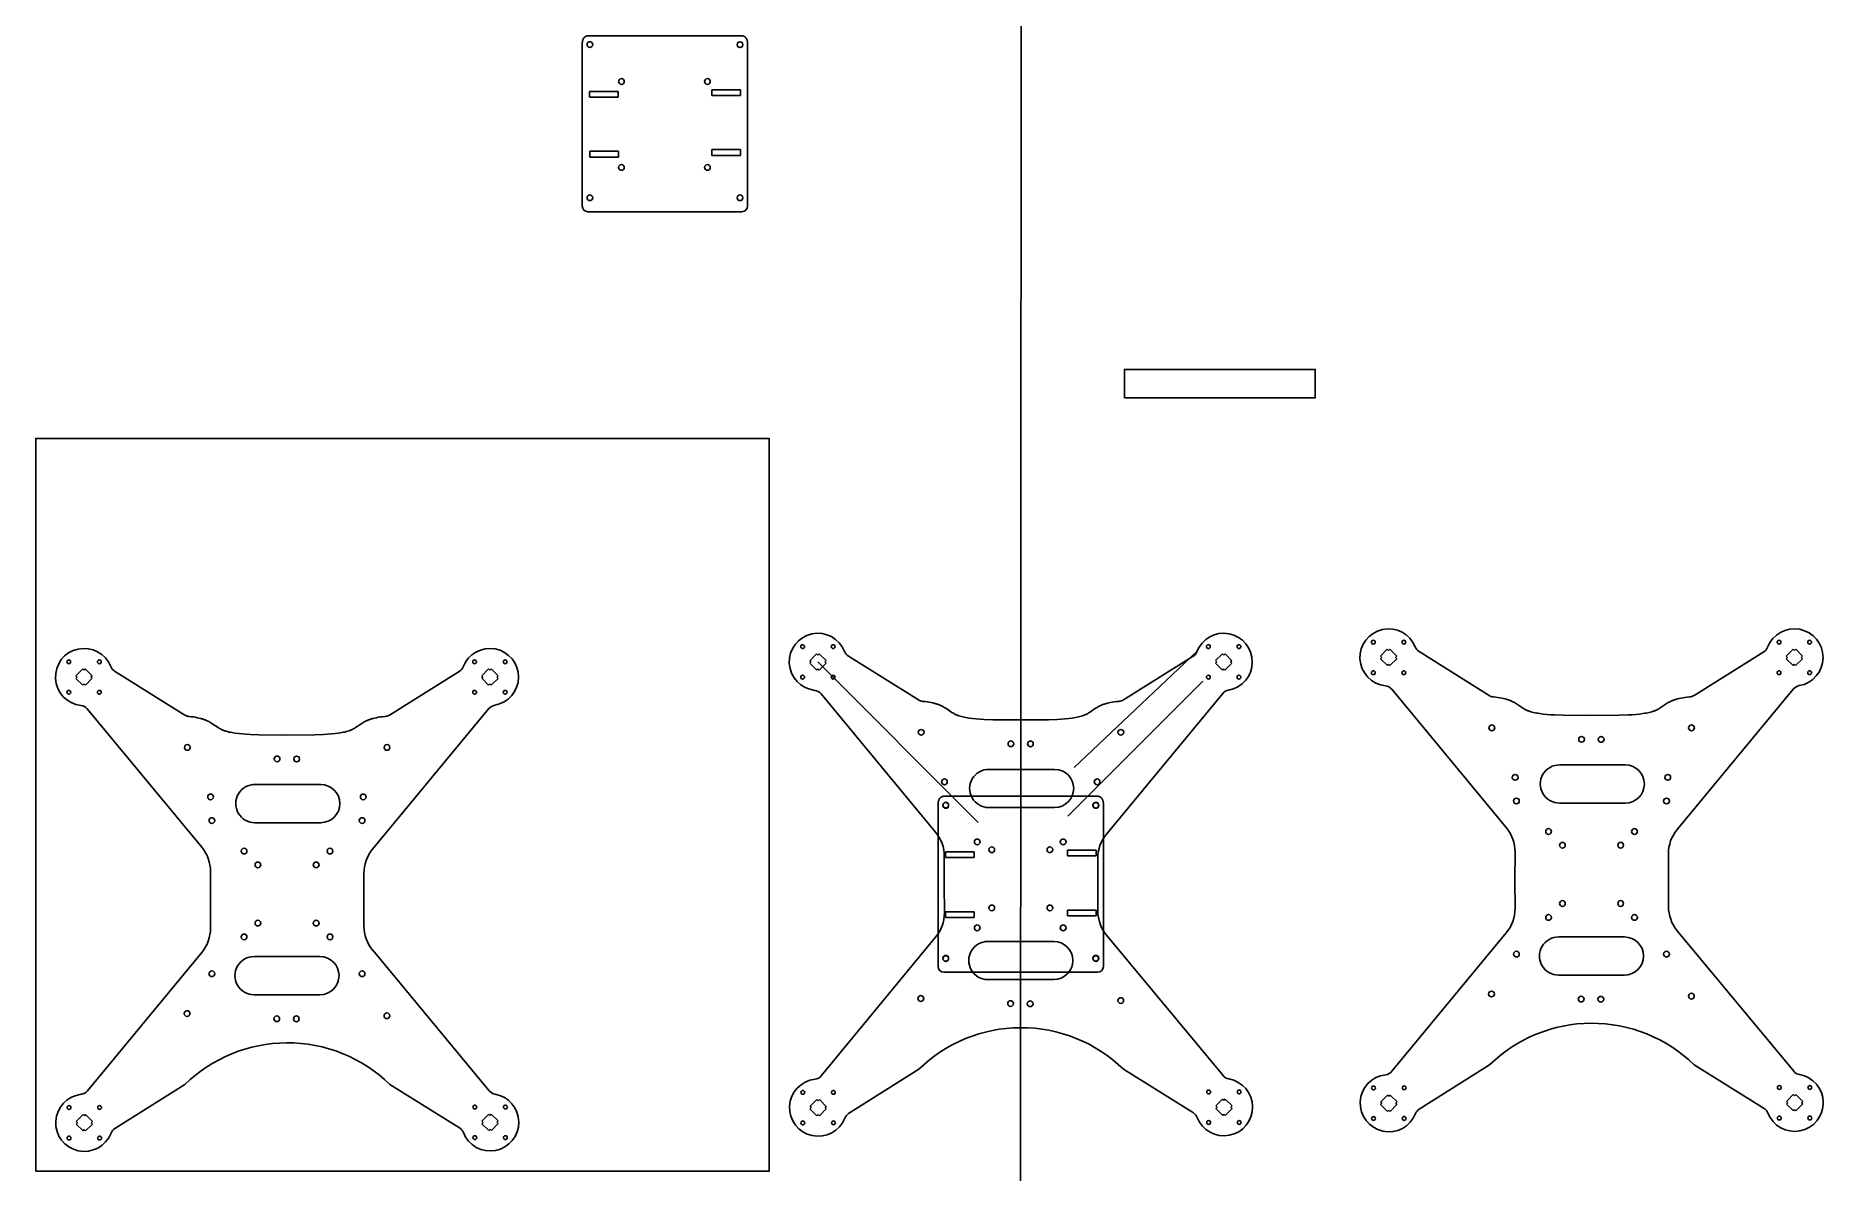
# Model space of a CAD drawing. Header units: millimetres. Extents: x 129 to 1065, y -6 to 589.
import ezdxf

# ---------------------------------------------------------------- set-up
doc = ezdxf.new("R2010")
doc.units = ezdxf.units.MM
doc.layers.add('CORTES_INTERIORES', color=1, linetype='Continuous')
doc.layers.add('FRAME', color=7, linetype='Continuous')

msp = doc.modelspace()

# ---------------------------------------------------------------- linework, layer by layer
at = {"linetype": 'Continuous'}
for p, q in [((442.32, 496.34), (467.13, 496.34)), ((628.65, 97.9), (653.46, 97.9)), ((591.21, 47.05), (554.47, 23.91)), ((890.05, 49.39), (853.31, 26.24)), ((206.92, 39.12), (170.18, 15.97))]:
    msp.add_line(p, q, dxfattribs=at)
msp.add_lwpolyline([(128.78, -6.37), (128.78, 377.63), (512.78, 377.63), (512.78, -6.37)], close=True, dxfattribs=at)
for centre, radius, start, end in [((538.37, 260.51), 15, 21.47245, 263.74107), ((750.86, 260.51), 15, 279.75696, 158.96061), ((837.22, 262.84), 15, 21.47245, 263.74107), ((1049.71, 262.84), 15, 279.75696, 158.96061), ((154.09, 252.58), 15, 21.47245, 263.74107), ((366.58, 252.58), 15, 279.75696, 158.96061), ((556.99, 267.83), 5, 201.47245, 237.95654), ((732.2, 267.69), 5, 302.04346, 338.96061), ((855.83, 270.17), 5, 201.47245, 237.95654), ((1031.04, 270.02), 5, 302.04346, 338.96061), ((172.7, 259.9), 5, 201.47245, 237.95654), ((347.91, 259.76), 5, 302.04346, 338.96061), ((536.19, 240.63), 5, 39.58841, 83.74107), ((754.25, 240.8), 5, 99.75696, 140.41159), ((835.04, 242.96), 5, 39.58841, 83.74107), ((1053.1, 243.13), 5, 99.75696, 140.41159), ((151.91, 232.7), 5, 39.58841, 83.74107), ((369.97, 232.87), 5, 99.75696, 140.41159), ((644.83, -7.98), 76.84, 90.29161, 134.25862), ((644.83, -7.98), 76.84, 45.74138, 90.29161), ((943.67, -5.64), 76.84, 90.29161, 134.25862), ((943.67, -5.64), 76.84, 45.74138, 90.29161), ((260.55, -15.91), 76.84, 90.29161, 134.25862), ((260.55, -15.91), 76.84, 45.74138, 90.29161), ((538.5, 26.97), 15, 96.32228, 338.5909), ((536.3, 46.85), 5, 276.32228, 320.47494), ((750.99, 27.21), 15, 201.10274, 80.30639), ((754.36, 46.92), 5, 219.65176, 260.30639), ((837.34, 29.31), 15, 96.32228, 338.5909), ((835.14, 49.18), 5, 276.32228, 320.47494), ((1049.84, 29.54), 15, 201.10274, 80.30639), ((1053.2, 49.26), 5, 219.65176, 260.30639), ((154.22, 19.04), 15, 96.32228, 338.5909), ((152.02, 38.92), 5, 276.32228, 320.47494), ((366.71, 19.27), 15, 201.10274, 80.30639), ((370.08, 38.99), 5, 219.65176, 260.30639), ((557.12, 19.67), 5, 122.1068, 158.5909), ((732.33, 20), 5, 21.10274, 58.01989), ((855.96, 22.01), 5, 122.1068, 158.5909), ((1031.18, 22.34), 5, 21.10274, 58.01989), ((172.84, 11.74), 5, 122.1068, 158.5909), ((348.05, 12.07), 5, 21.10274, 58.01989)]:
    msp.add_arc(centre, radius, start, end, dxfattribs=at)
at = {"layer": 'CORTES_INTERIORES', "color": 1, "linetype": 'Continuous'}
for p, q in [((418.1, 588.57), (418.6, 588.57)), ((736.86, 265.89), (672.51, 205.21)), ((538.37, 260.51), (622.31, 176.43)), ((669.29, 179.72), (740, 250.44)), ((604.43, 190.14), (604.93, 190.14))]:
    msp.add_line(p, q, dxfattribs=at)
at = {"layer": 'CORTES_INTERIORES'}
for p, q in [((418.84, 559.42), (433.84, 559.42)), ((418.84, 556.42), (418.84, 559.42)), ((418.84, 556.4), (418.84, 559.4)), ((418.85, 556.4), (433.85, 556.4)), ((433.85, 556.4), (433.85, 559.4)), ((482.8, 560.3), (497.8, 560.3)), ((482.8, 557.3), (482.8, 560.3)), ((482.8, 557.28), (482.8, 560.28)), ((482.81, 557.28), (497.81, 557.28)), ((497.81, 557.28), (497.81, 560.28)), ((418.87, 528.02), (433.87, 528.02)), ((418.87, 525.02), (418.87, 528.02)), ((418.87, 525), (418.87, 528)), ((418.88, 525), (433.88, 525)), ((433.88, 525), (433.88, 528)), ((482.83, 528.9), (497.83, 528.9)), ((482.83, 525.9), (482.83, 528.9)), ((482.83, 525.89), (482.83, 528.89)), ((482.84, 525.89), (497.84, 525.89)), ((497.84, 525.89), (497.84, 528.89)), ((537.68, 264.78), (534.09, 261.15)), ((538.35, 264.11), (537.68, 264.78)), ((539.02, 264.79), (538.35, 264.11)), ((542.65, 261.21), (539.02, 264.79)), ((746.59, 261.21), (750.22, 264.79)), ((750.22, 264.79), (750.89, 264.11)), ((750.89, 264.11), (751.56, 264.78)), ((751.56, 264.78), (755.15, 261.15)), ((836.52, 267.12), (832.93, 263.49)), ((832.93, 263.49), (833.61, 262.82)), ((833.61, 262.82), (832.94, 262.15)), ((832.94, 262.15), (836.57, 258.56)), ((837.19, 266.45), (836.52, 267.12)), ((837.86, 267.13), (837.19, 266.45)), ((841.49, 263.54), (837.86, 267.13)), ((837.91, 258.57), (841.5, 262.2)), ((840.82, 262.87), (841.49, 263.54)), ((841.5, 262.2), (840.82, 262.87)), ((1045.42, 262.2), (1046.1, 262.87)), ((1049.01, 258.57), (1045.42, 262.2)), ((1045.43, 263.54), (1049.06, 267.13)), ((1046.1, 262.87), (1045.43, 263.54)), ((1049.06, 267.13), (1049.73, 266.45)), ((1049.73, 266.45), (1050.4, 267.12)), ((1053.98, 262.15), (1050.35, 258.56)), ((1050.4, 267.12), (1053.99, 263.49)), ((1053.99, 263.49), (1053.31, 262.82)), ((1053.31, 262.82), (1053.98, 262.15)), ((153.39, 256.85), (149.81, 253.22)), ((149.81, 253.22), (150.48, 252.55)), ((154.07, 256.18), (153.39, 256.85)), ((154.74, 256.86), (154.07, 256.18)), ((158.36, 253.27), (154.74, 256.86)), ((157.7, 252.6), (158.36, 253.27)), ((362.31, 253.27), (365.94, 256.86)), ((362.97, 252.6), (362.31, 253.27)), ((365.94, 256.86), (366.6, 256.18)), ((366.6, 256.18), (367.28, 256.85)), ((367.28, 256.85), (370.86, 253.22)), ((370.86, 253.22), (370.19, 252.55)), ((534.09, 261.15), (534.77, 260.49)), ((534.77, 260.49), (534.1, 259.81)), ((534.1, 259.81), (537.73, 256.23)), ((537.73, 256.23), (538.4, 256.9)), ((538.4, 256.9), (539.07, 256.23)), ((539.07, 256.23), (542.66, 259.86)), ((541.98, 260.53), (542.65, 261.21)), ((542.66, 259.86), (541.98, 260.53)), ((746.58, 259.86), (747.26, 260.53)), ((750.17, 256.23), (746.58, 259.86)), ((747.26, 260.53), (746.59, 261.21)), ((750.84, 256.9), (750.17, 256.23)), ((751.51, 256.23), (750.84, 256.9)), ((755.14, 259.81), (751.51, 256.23)), ((755.15, 261.15), (754.47, 260.49)), ((754.47, 260.49), (755.14, 259.81)), ((836.57, 258.56), (837.24, 259.24)), ((837.24, 259.24), (837.91, 258.57)), ((1049.68, 259.24), (1049.01, 258.57)), ((1050.35, 258.56), (1049.68, 259.24)), ((150.48, 252.55), (149.82, 251.88)), ((149.82, 251.88), (153.44, 248.29)), ((153.44, 248.29), (154.11, 248.97)), ((154.11, 248.97), (154.79, 248.3)), ((154.79, 248.3), (158.37, 251.93)), ((158.37, 251.93), (157.7, 252.6)), ((362.3, 251.93), (362.97, 252.6)), ((365.88, 248.3), (362.3, 251.93)), ((366.56, 248.97), (365.88, 248.3)), ((367.23, 248.29), (366.56, 248.97)), ((370.85, 251.88), (367.23, 248.29)), ((370.19, 252.55), (370.85, 251.88)), ((943.44, 206.52), (926.84, 206.52)), ((944, 206.52), (943.44, 206.52)), ((961.17, 206.52), (944, 206.52)), ((961.17, 206.52), (961.17, 206.52)), ((644.6, 204.19), (627.99, 204.19)), ((645.16, 204.19), (644.6, 204.19)), ((662.33, 204.19), (645.16, 204.19)), ((662.33, 204.19), (662.33, 204.19)), ((260.31, 196.25), (243.71, 196.25)), ((260.88, 196.25), (260.31, 196.25)), ((278.04, 196.25), (260.88, 196.25)), ((278.04, 196.26), (278.04, 196.25)), ((627.82, 184.19), (644.57, 184.19)), ((644.57, 184.19), (662.33, 184.19)), ((926.66, 186.52), (943.41, 186.52)), ((943.41, 186.52), (961.17, 186.52)), ((243.54, 176.26), (260.29, 176.26)), ((260.29, 176.26), (278.04, 176.26)), ((605.17, 160.98), (620.17, 160.98)), ((605.17, 157.98), (605.17, 160.98)), ((605.17, 157.97), (605.17, 160.97)), ((620.18, 157.97), (620.18, 160.97)), ((669.13, 161.87), (684.13, 161.87)), ((669.13, 158.87), (669.13, 161.87)), ((669.13, 158.85), (669.13, 161.85)), ((684.14, 158.85), (684.14, 161.85)), ((277.71, 157.23), (277.71, 157.23)), ((605.18, 157.96), (620.18, 157.96)), ((669.14, 158.85), (684.14, 158.85)), ((605.2, 129.59), (620.2, 129.59)), ((605.2, 126.59), (605.2, 129.59)), ((605.2, 126.57), (605.2, 129.57)), ((605.21, 126.57), (620.21, 126.57)), ((620.21, 126.57), (620.21, 129.57)), ((669.16, 130.47), (684.16, 130.47)), ((669.16, 127.47), (669.16, 130.47)), ((669.16, 127.45), (669.16, 130.45)), ((669.17, 127.45), (684.17, 127.45)), ((684.17, 127.45), (684.17, 130.45)), ((644.49, 114.06), (627.54, 114.06)), ((661.87, 114.06), (644.49, 114.06)), ((661.87, 114.06), (661.87, 114.06)), ((943.34, 116.39), (926.38, 116.39)), ((960.71, 116.39), (943.34, 116.39)), ((960.71, 116.39), (960.71, 116.39)), ((260.21, 106.12), (243.25, 106.12)), ((277.59, 106.12), (260.21, 106.12)), ((277.59, 106.12), (277.59, 106.12)), ((627.37, 94.06), (644.47, 94.06)), ((644.47, 94.06), (661.87, 94.06)), ((926.21, 96.39), (943.31, 96.39)), ((943.31, 96.39), (960.71, 96.39)), ((243.08, 86.12), (260.19, 86.12)), ((260.19, 86.12), (277.59, 86.12)), ((534.23, 27.66), (537.85, 31.25)), ((537.85, 31.25), (538.52, 30.58)), ((538.52, 30.58), (539.2, 31.25)), ((539.2, 31.25), (542.78, 27.62)), ((750.29, 31.48), (746.71, 27.85)), ((750.97, 30.81), (750.29, 31.48)), ((751.63, 31.49), (750.97, 30.81)), ((755.27, 27.91), (751.63, 31.49)), ((833.06, 28.66), (833.74, 29.32)), ((836.65, 25.03), (833.06, 28.66)), ((833.07, 30), (836.69, 33.59)), ((833.74, 29.32), (833.07, 30)), ((836.69, 33.59), (837.36, 32.91)), ((837.36, 32.91), (838.04, 33.58)), ((841.62, 28.61), (838, 25.03)), ((838.04, 33.58), (841.63, 29.96)), ((841.63, 29.96), (840.95, 29.29)), ((840.95, 29.29), (841.62, 28.61)), ((1049.13, 33.81), (1045.55, 30.18)), ((1045.55, 30.18), (1046.23, 29.52)), ((1046.23, 29.52), (1045.56, 28.84)), ((1045.56, 28.84), (1049.19, 25.26)), ((1049.81, 33.15), (1049.13, 33.81)), ((1050.48, 33.82), (1049.81, 33.15)), ((1054.11, 30.24), (1050.48, 33.82)), ((1050.54, 25.27), (1054.12, 28.9)), ((1053.44, 29.57), (1054.11, 30.24)), ((1054.12, 28.9), (1053.44, 29.57)), ((149.94, 19.73), (153.57, 23.32)), ((150.61, 19.06), (149.94, 19.73)), ((149.94, 18.39), (150.61, 19.06)), ((153.57, 23.32), (154.24, 22.64)), ((154.24, 22.64), (154.91, 23.31)), ((154.91, 23.31), (158.5, 19.69)), ((158.5, 19.69), (157.83, 19.02)), ((157.83, 19.02), (158.49, 18.35)), ((366.01, 23.55), (362.43, 19.91)), ((362.43, 19.91), (363.1, 19.25)), ((363.1, 19.25), (362.44, 18.57)), ((366.68, 22.88), (366.01, 23.55)), ((367.35, 23.56), (366.68, 22.88)), ((370.98, 19.98), (367.35, 23.56)), ((370.32, 19.3), (370.98, 19.98)), ((370.99, 18.63), (370.32, 19.3)), ((534.22, 26.32), (534.9, 26.99)), ((537.81, 22.7), (534.22, 26.32)), ((534.9, 26.99), (534.23, 27.66)), ((538.48, 23.36), (537.81, 22.7)), ((539.15, 22.69), (538.48, 23.36)), ((542.78, 26.28), (539.15, 22.69)), ((542.78, 27.62), (542.11, 26.95)), ((542.11, 26.95), (542.78, 26.28)), ((746.71, 27.85), (747.39, 27.18)), ((747.39, 27.18), (746.72, 26.5)), ((746.72, 26.5), (750.35, 22.92)), ((750.35, 22.92), (751.02, 23.6)), ((751.02, 23.6), (751.7, 22.93)), ((751.7, 22.93), (755.28, 26.56)), ((754.6, 27.23), (755.27, 27.91)), ((755.28, 26.56), (754.6, 27.23)), ((837.33, 25.7), (836.65, 25.03)), ((838, 25.03), (837.33, 25.7)), ((1049.19, 25.26), (1049.86, 25.94)), ((1049.86, 25.94), (1050.54, 25.27)), ((153.53, 14.76), (149.94, 18.39)), ((154.2, 15.43), (153.53, 14.76)), ((154.87, 14.76), (154.2, 15.43)), ((158.49, 18.35), (154.87, 14.76)), ((362.44, 18.57), (366.07, 14.99)), ((366.07, 14.99), (366.74, 15.67)), ((366.74, 15.67), (367.41, 15)), ((367.41, 15), (370.99, 18.63))]:
    msp.add_line(p, q, dxfattribs=at)
at = {"layer": 'CORTES_INTERIORES', "color": 1, "linetype": 'Continuous'}
msp.add_xline((644.56, 230.07), (-0.000631, -1), dxfattribs=at)
msp.add_lwpolyline([(698.84, 398.78), (698.84, 413.78), (798.84, 413.78), (798.84, 398.78)], close=True, dxfattribs=at)
at = {"layer": 'CORTES_INTERIORES'}
for centre, radius in [((418.96, 583.92), 1.5), ((497.56, 583.89), 1.5), ((418.96, 503.68), 1.5), ((497.56, 503.68), 1.5), ((829.22, 270.84), 1), ((845.22, 270.84), 1), ((1041.71, 270.84), 1), ((1057.71, 270.84), 1), ((530.37, 268.51), 1), ((546.37, 268.51), 1), ((742.86, 268.51), 1), ((758.86, 268.51), 1), ((146.09, 260.58), 1), ((162.09, 260.58), 1), ((358.58, 260.58), 1), ((374.58, 260.58), 1), ((530.37, 252.51), 1), ((546.37, 252.51), 1), ((742.86, 252.51), 1), ((758.86, 252.51), 1), ((829.22, 254.84), 1), ((845.22, 254.84), 1), ((1041.71, 254.84), 1), ((1057.71, 254.84), 1), ((146.09, 244.58), 1), ((162.09, 244.58), 1), ((358.58, 244.58), 1), ((374.58, 244.58), 1), ((592.45, 223.62), 1.5), ((697.01, 223.62), 1.5), ((891.29, 225.96), 1.5), ((995.85, 225.96), 1.5), ((208.16, 215.69), 1.5), ((312.72, 215.69), 1.5), ((639.42, 217.62), 1.5), ((649.68, 217.56), 1.5), ((938.26, 219.95), 1.5), ((948.53, 219.9), 1.5), ((255.14, 209.68), 1.5), ((265.4, 209.63), 1.5), ((604.64, 197.68), 1.5), ((684.59, 197.68), 1.5), ((903.49, 200.02), 1.5), ((983.43, 200.02), 1.5), ((220.36, 189.75), 1.5), ((300.3, 189.75), 1.5), ((904.16, 187.64), 1.5), ((982.76, 187.64), 1.5), ((221.04, 177.37), 1.5), ((299.64, 177.37), 1.5), ((605.29, 185.48), 1.5), ((605.32, 185.31), 1.5), ((683.89, 185.45), 1.5), ((683.92, 185.31), 1.5), ((605.29, 105.24), 1.5), ((605.32, 105.07), 1.5), ((683.89, 105.24), 1.5), ((683.92, 105.07), 1.5), ((904.16, 107.41), 1.5), ((982.76, 107.41), 1.5), ((221.04, 97.14), 1.5), ((299.64, 97.14), 1.5), ((592.28, 84.16), 1.5), ((696.95, 83.04), 1.5), ((891.12, 86.5), 1.5), ((938.11, 83.82), 1.5), ((948.37, 83.77), 1.5), ((995.79, 85.38), 1.5), ((208, 76.23), 1.5), ((254.98, 73.56), 1.5), ((265.25, 73.5), 1.5), ((312.67, 75.11), 1.5), ((639.27, 81.49), 1.5), ((649.53, 81.43), 1.5), ((829.34, 37.3), 1), ((845.34, 37.32), 1), ((1041.83, 37.53), 1), ((1057.83, 37.55), 1), ((358.7, 27.26), 1), ((374.7, 27.28), 1), ((530.49, 34.96), 1), ((546.49, 34.98), 1), ((742.98, 35.2), 1), ((758.98, 35.21), 1), ((146.21, 27.03), 1), ((162.21, 27.05), 1), ((530.51, 18.96), 1), ((546.51, 18.98), 1), ((743, 19.2), 1), ((759, 19.21), 1), ((829.35, 21.3), 1), ((845.35, 21.32), 1), ((1041.84, 21.53), 1), ((1057.84, 21.55), 1), ((146.23, 11.03), 1), ((162.23, 11.05), 1), ((358.72, 11.26), 1), ((374.72, 11.28), 1)]:
    msp.add_circle(centre, radius, dxfattribs=at)
at = {"layer": 'CORTES_INTERIORES', "linetype": 'Continuous'}
for centre in [(435.48, 564.61), (480.48, 564.61), (435.48, 519.61), (480.48, 519.61), (921, 171.66), (966, 171.66), (237.88, 161.39), (282.88, 161.39), (621.81, 166.18), (666.81, 166.18), (621.81, 121.18), (666.81, 121.18), (921, 126.66), (966, 126.66), (237.88, 116.39), (282.88, 116.39)]:
    msp.add_circle(centre, 1.5, dxfattribs=at)
at = {"layer": 'CORTES_INTERIORES', "color": 1, "linetype": 'Continuous'}
for centre in [(629.39, 162.09), (659.89, 162.09), (928.24, 164.43), (958.74, 164.43), (245.11, 154.16), (275.61, 154.16), (629.39, 131.59), (659.89, 131.59), (928.24, 133.93), (958.74, 133.93), (245.11, 123.66), (275.61, 123.66)]:
    msp.add_circle(centre, 1.5, dxfattribs=at)
at = {"layer": 'CORTES_INTERIORES'}
for centre, start, end in [((926.66, 196.52), 89.01347, 270), ((961.17, 196.52), 270, 90), ((627.82, 194.19), 89.01347, 270), ((662.33, 194.19), 270, 90), ((243.54, 186.26), 89.01347, 270), ((278.04, 186.26), 270, 90), ((627.37, 104.06), 89.01347, 270), ((661.87, 104.06), 270, 90), ((926.21, 106.39), 89.01347, 270), ((960.71, 106.39), 270, 90), ((243.08, 96.12), 89.01347, 270), ((277.59, 96.12), 270, 90)]:
    msp.add_arc(centre, 10, start, end, dxfattribs=at)
at = {"layer": 'FRAME'}
for p, q in [((414.96, 584.25), (414.96, 499.34)), ((501.56, 499.34), (501.56, 584.13)), ((417.96, 496.34), (442.32, 496.34)), ((498.56, 496.34), (467.13, 496.34)), ((591.1, 240.58), (554.33, 263.59)), ((734.85, 263.45), (698.35, 240.6)), ((889.94, 242.91), (853.17, 265.93)), ((1033.69, 265.79), (997.19, 242.94)), ((206.82, 232.65), (170.05, 255.66)), ((350.57, 255.52), (314.07, 232.67)), ((540.05, 243.81), (599.99, 171.33)), ((689.49, 170.33), (750.4, 243.98)), ((838.89, 246.15), (898.83, 173.66)), ((988.33, 172.66), (1049.24, 246.32)), ((155.76, 235.88), (215.7, 163.4)), ((305.21, 162.4), (366.12, 236.05)), ((594.46, 239.72), (593.26, 239.84)), ((595.61, 239.58), (594.46, 239.72)), ((596.67, 239.41), (595.61, 239.58)), ((597.68, 239.22), (596.67, 239.41)), ((598.61, 239.02), (597.68, 239.22)), ((599.49, 238.79), (598.61, 239.02)), ((599.91, 238.67), (599.49, 238.79)), ((600.31, 238.55), (599.91, 238.67)), ((600.71, 238.42), (600.31, 238.55)), ((601.08, 238.29), (600.71, 238.42)), ((601.45, 238.16), (601.08, 238.29)), ((601.81, 238.02), (601.45, 238.16)), ((602.15, 237.88), (601.81, 238.02)), ((602.49, 237.74), (602.15, 237.88)), ((602.81, 237.59), (602.49, 237.74)), ((603.13, 237.44), (602.81, 237.59)), ((603.73, 237.14), (603.13, 237.44)), ((604.3, 236.83), (603.73, 237.14)), ((604.83, 236.51), (604.3, 236.83)), ((605.35, 236.19), (604.83, 236.51)), ((608.56, 234.03), (605.35, 236.19)), ((609.01, 233.75), (608.56, 234.03)), ((680.55, 234.03), (680.1, 233.75)), ((683.76, 236.19), (680.55, 234.03)), ((684.28, 236.51), (683.76, 236.19)), ((684.82, 236.83), (684.28, 236.51)), ((685.39, 237.14), (684.82, 236.83)), ((685.98, 237.44), (685.39, 237.14)), ((686.3, 237.59), (685.98, 237.44)), ((686.63, 237.74), (686.3, 237.59)), ((686.96, 237.88), (686.63, 237.74)), ((687.3, 238.02), (686.96, 237.88)), ((687.66, 238.16), (687.3, 238.02)), ((688.03, 238.29), (687.66, 238.16)), ((688.41, 238.42), (688.03, 238.29)), ((688.8, 238.55), (688.41, 238.42)), ((689.2, 238.67), (688.8, 238.55)), ((689.63, 238.79), (689.2, 238.67)), ((690.5, 239.02), (689.63, 238.79)), ((691.44, 239.22), (690.5, 239.02)), ((692.44, 239.41), (691.44, 239.22)), ((693.51, 239.58), (692.44, 239.41)), ((694.65, 239.72), (693.51, 239.58)), ((695.87, 239.84), (694.65, 239.72)), ((696.07, 239.86), (695.87, 239.84)), ((893.31, 242.06), (892.1, 242.18)), ((894.45, 241.91), (893.31, 242.06)), ((895.52, 241.75), (894.45, 241.91)), ((896.52, 241.56), (895.52, 241.75)), ((897.46, 241.35), (896.52, 241.56)), ((898.33, 241.13), (897.46, 241.35)), ((898.75, 241.01), (898.33, 241.13)), ((899.16, 240.89), (898.75, 241.01)), ((899.55, 240.76), (899.16, 240.89)), ((899.93, 240.63), (899.55, 240.76)), ((900.29, 240.5), (899.93, 240.63)), ((900.65, 240.36), (900.29, 240.5)), ((901, 240.22), (900.65, 240.36)), ((901.33, 240.07), (901, 240.22)), ((901.65, 239.93), (901.33, 240.07)), ((901.97, 239.78), (901.65, 239.93)), ((902.57, 239.47), (901.97, 239.78)), ((903.14, 239.16), (902.57, 239.47)), ((903.68, 238.85), (903.14, 239.16)), ((904.2, 238.52), (903.68, 238.85)), ((907.4, 236.36), (904.2, 238.52)), ((907.85, 236.09), (907.4, 236.36)), ((908.32, 235.81), (907.85, 236.09)), ((908.81, 235.55), (908.32, 235.81)), ((909.06, 235.43), (908.81, 235.55)), ((909.31, 235.3), (909.06, 235.43)), ((909.58, 235.18), (909.31, 235.3)), ((909.85, 235.06), (909.58, 235.18)), ((910.13, 234.95), (909.85, 235.06)), ((910.42, 234.84), (910.13, 234.95)), ((910.71, 234.73), (910.42, 234.84)), ((911.02, 234.62), (910.71, 234.73)), ((911.67, 234.42), (911.02, 234.62)), ((912.36, 234.23), (911.67, 234.42)), ((913.09, 234.05), (912.36, 234.23)), ((913.86, 233.88), (913.09, 234.05)), ((973.71, 234.05), (972.94, 233.88)), ((974.43, 234.23), (973.71, 234.05)), ((975.12, 234.42), (974.43, 234.23)), ((975.78, 234.62), (975.12, 234.42)), ((976.08, 234.73), (975.78, 234.62)), ((976.38, 234.84), (976.08, 234.73)), ((976.67, 234.95), (976.38, 234.84)), ((976.95, 235.06), (976.67, 234.95)), ((977.22, 235.18), (976.95, 235.06)), ((977.48, 235.3), (977.22, 235.18)), ((977.74, 235.43), (977.48, 235.3)), ((977.99, 235.55), (977.74, 235.43)), ((978.48, 235.81), (977.99, 235.55)), ((978.94, 236.09), (978.48, 235.81)), ((979.39, 236.36), (978.94, 236.09)), ((982.6, 238.52), (979.39, 236.36)), ((983.12, 238.85), (982.6, 238.52)), ((983.66, 239.16), (983.12, 238.85)), ((984.23, 239.47), (983.66, 239.16)), ((984.82, 239.78), (984.23, 239.47)), ((985.14, 239.93), (984.82, 239.78)), ((985.47, 240.07), (985.14, 239.93)), ((985.8, 240.22), (985.47, 240.07)), ((986.15, 240.36), (985.8, 240.22)), ((986.5, 240.5), (986.15, 240.36)), ((986.87, 240.63), (986.5, 240.5)), ((987.25, 240.76), (986.87, 240.63)), ((987.64, 240.89), (987.25, 240.76)), ((988.05, 241.01), (987.64, 240.89)), ((988.47, 241.13), (988.05, 241.01)), ((989.34, 241.35), (988.47, 241.13)), ((990.28, 241.56), (989.34, 241.35)), ((991.28, 241.75), (990.28, 241.56)), ((992.35, 241.91), (991.28, 241.75)), ((993.49, 242.06), (992.35, 241.91)), ((994.71, 242.18), (993.49, 242.06)), ((994.91, 242.19), (994.71, 242.18)), ((210.18, 231.79), (208.98, 231.91)), ((211.32, 231.65), (210.18, 231.79)), ((212.39, 231.48), (211.32, 231.65)), ((213.39, 231.29), (212.39, 231.48)), ((214.33, 231.09), (213.39, 231.29)), ((215.2, 230.86), (214.33, 231.09)), ((215.63, 230.74), (215.2, 230.86)), ((216.03, 230.62), (215.63, 230.74)), ((216.42, 230.49), (216.03, 230.62)), ((216.8, 230.36), (216.42, 230.49)), ((217.17, 230.23), (216.8, 230.36)), ((217.52, 230.09), (217.17, 230.23)), ((217.87, 229.95), (217.52, 230.09)), ((218.2, 229.81), (217.87, 229.95)), ((218.53, 229.66), (218.2, 229.81)), ((218.85, 229.51), (218.53, 229.66)), ((219.44, 229.21), (218.85, 229.51)), ((220.01, 228.89), (219.44, 229.21)), ((220.55, 228.58), (220.01, 228.89)), ((221.07, 228.25), (220.55, 228.58)), ((224.28, 226.09), (221.07, 228.25)), ((224.73, 225.82), (224.28, 226.09)), ((225.19, 225.55), (224.73, 225.82)), ((225.68, 225.28), (225.19, 225.55)), ((225.93, 225.16), (225.68, 225.28)), ((226.19, 225.03), (225.93, 225.16)), ((226.45, 224.91), (226.19, 225.03)), ((226.72, 224.8), (226.45, 224.91)), ((227, 224.68), (226.72, 224.8)), ((227.29, 224.57), (227, 224.68)), ((293.54, 224.68), (293.25, 224.57)), ((293.82, 224.8), (293.54, 224.68)), ((294.09, 224.91), (293.82, 224.8)), ((294.36, 225.03), (294.09, 224.91)), ((294.62, 225.16), (294.36, 225.03)), ((294.86, 225.28), (294.62, 225.16)), ((295.35, 225.55), (294.86, 225.28)), ((295.82, 225.82), (295.35, 225.55)), ((296.27, 226.09), (295.82, 225.82)), ((299.48, 228.25), (296.27, 226.09)), ((299.99, 228.58), (299.48, 228.25)), ((300.53, 228.89), (299.99, 228.58)), ((301.1, 229.21), (300.53, 228.89)), ((301.7, 229.51), (301.1, 229.21)), ((302.02, 229.66), (301.7, 229.51)), ((302.34, 229.81), (302.02, 229.66)), ((302.68, 229.95), (302.34, 229.81)), ((303.02, 230.09), (302.68, 229.95)), ((303.38, 230.23), (303.02, 230.09)), ((303.74, 230.36), (303.38, 230.23)), ((304.12, 230.49), (303.74, 230.36)), ((304.51, 230.62), (304.12, 230.49)), ((304.92, 230.74), (304.51, 230.62)), ((305.34, 230.86), (304.92, 230.74)), ((306.22, 231.09), (305.34, 230.86)), ((307.15, 231.29), (306.22, 231.09)), ((308.15, 231.48), (307.15, 231.29)), ((309.22, 231.65), (308.15, 231.48)), ((310.36, 231.79), (309.22, 231.65)), ((311.58, 231.91), (310.36, 231.79)), ((311.78, 231.92), (311.58, 231.91)), ((609.48, 233.48), (609.01, 233.75)), ((609.97, 233.21), (609.48, 233.48)), ((610.21, 233.09), (609.97, 233.21)), ((610.47, 232.97), (610.21, 233.09)), ((610.73, 232.85), (610.47, 232.97)), ((611.01, 232.73), (610.73, 232.85)), ((611.29, 232.61), (611.01, 232.73)), ((611.57, 232.5), (611.29, 232.61)), ((611.87, 232.39), (611.57, 232.5)), ((612.18, 232.29), (611.87, 232.39)), ((612.83, 232.08), (612.18, 232.29)), ((613.52, 231.89), (612.83, 232.08)), ((614.25, 231.71), (613.52, 231.89)), ((615.01, 231.55), (614.25, 231.71)), ((615.81, 231.39), (615.01, 231.55)), ((616.65, 231.24), (615.81, 231.39)), ((617.51, 231.11), (616.65, 231.24)), ((619.34, 230.87), (617.51, 231.11)), ((621.28, 230.67), (619.34, 230.87)), ((623.31, 230.51), (621.28, 230.67)), ((625.44, 230.38), (623.31, 230.51)), ((629.93, 230.2), (625.44, 230.38)), ((644.56, 230.07), (629.93, 230.2)), ((659.18, 230.2), (644.56, 230.07)), ((663.67, 230.38), (659.18, 230.2)), ((665.8, 230.51), (663.67, 230.38)), ((667.84, 230.67), (665.8, 230.51)), ((669.77, 230.87), (667.84, 230.67)), ((671.6, 231.11), (669.77, 230.87)), ((672.46, 231.24), (671.6, 231.11)), ((673.3, 231.39), (672.46, 231.24)), ((674.1, 231.55), (673.3, 231.39)), ((674.86, 231.71), (674.1, 231.55)), ((675.59, 231.89), (674.86, 231.71)), ((676.28, 232.08), (675.59, 231.89)), ((676.93, 232.29), (676.28, 232.08)), ((677.24, 232.39), (676.93, 232.29)), ((677.54, 232.5), (677.24, 232.39)), ((677.83, 232.61), (677.54, 232.5)), ((678.11, 232.73), (677.83, 232.61)), ((678.38, 232.85), (678.11, 232.73)), ((678.64, 232.97), (678.38, 232.85)), ((678.9, 233.09), (678.64, 232.97)), ((679.15, 233.21), (678.9, 233.09)), ((679.64, 233.48), (679.15, 233.21)), ((680.1, 233.75), (679.64, 233.48)), ((914.66, 233.73), (913.86, 233.88)), ((915.49, 233.58), (914.66, 233.73)), ((916.35, 233.45), (915.49, 233.58)), ((918.18, 233.21), (916.35, 233.45)), ((920.12, 233.01), (918.18, 233.21)), ((922.16, 232.84), (920.12, 233.01)), ((924.28, 232.71), (922.16, 232.84)), ((928.77, 232.53), (924.28, 232.71)), ((943.4, 232.4), (928.77, 232.53)), ((958.02, 232.53), (943.4, 232.4)), ((962.51, 232.71), (958.02, 232.53)), ((964.64, 232.84), (962.51, 232.71)), ((966.68, 233.01), (964.64, 232.84)), ((968.62, 233.21), (966.68, 233.01)), ((970.44, 233.45), (968.62, 233.21)), ((971.31, 233.58), (970.44, 233.45)), ((972.14, 233.73), (971.31, 233.58)), ((972.94, 233.88), (972.14, 233.73)), ((227.59, 224.46), (227.29, 224.57)), ((227.89, 224.36), (227.59, 224.46)), ((228.55, 224.15), (227.89, 224.36)), ((229.24, 223.96), (228.55, 224.15)), ((229.97, 223.78), (229.24, 223.96)), ((230.73, 223.61), (229.97, 223.78)), ((231.53, 223.46), (230.73, 223.61)), ((232.36, 223.31), (231.53, 223.46)), ((233.23, 223.18), (232.36, 223.31)), ((235.05, 222.94), (233.23, 223.18)), ((236.99, 222.74), (235.05, 222.94)), ((239.03, 222.58), (236.99, 222.74)), ((241.16, 222.44), (239.03, 222.58)), ((245.65, 222.26), (241.16, 222.44)), ((260.27, 222.13), (245.65, 222.26)), ((274.9, 222.26), (260.27, 222.13)), ((279.39, 222.44), (274.9, 222.26)), ((281.52, 222.58), (279.39, 222.44)), ((283.55, 222.74), (281.52, 222.58)), ((285.49, 222.94), (283.55, 222.74)), ((287.32, 223.18), (285.49, 222.94)), ((288.18, 223.31), (287.32, 223.18)), ((289.01, 223.46), (288.18, 223.31)), ((289.81, 223.61), (289.01, 223.46)), ((290.58, 223.78), (289.81, 223.61)), ((291.31, 223.96), (290.58, 223.78)), ((292, 224.15), (291.31, 223.96)), ((292.65, 224.36), (292, 224.15)), ((292.96, 224.46), (292.65, 224.36)), ((293.25, 224.57), (292.96, 224.46)), ((601.29, 185.81), (601.29, 100.9)), ((687.89, 100.9), (687.89, 185.7)), ((903.42, 160.91), (903.41, 146.11)), ((983.75, 146.16), (983.75, 159.91)), ((220.29, 150.64), (220.28, 135.84)), ((604.57, 158.57), (604.57, 143.78)), ((684.91, 143.82), (684.91, 157.57)), ((300.63, 135.89), (300.62, 149.64)), ((604.59, 128.98), (604.57, 143.78)), ((684.91, 143.82), (684.92, 130.07)), ((903.43, 131.32), (903.41, 146.11)), ((983.75, 146.16), (983.76, 132.41)), ((220.31, 121.05), (220.28, 135.84)), ((300.63, 135.89), (300.64, 122.14)), ((540.16, 43.67), (600.02, 116.22)), ((689.52, 117.32), (750.51, 43.73)), ((839, 46), (898.86, 118.55)), ((988.36, 119.65), (1049.35, 46.07)), ((155.87, 35.73), (215.73, 108.29)), ((305.24, 109.39), (366.23, 35.8)), ((604.29, 97.9), (628.65, 97.9)), ((684.89, 97.9), (653.46, 97.9)), ((734.98, 24.25), (698.46, 47.05)), ((1033.83, 26.58), (997.3, 49.39)), ((350.7, 16.31), (314.18, 39.12))]:
    msp.add_line(p, q, dxfattribs=at)
at = {"layer": 'FRAME', "color": 0, "linetype": 'Continuous'}
for p, q in [((418.67, 588.57), (498.43, 588.57)), ((605, 190.14), (684.76, 190.14))]:
    msp.add_line(p, q, dxfattribs=at)
at = {"layer": 'FRAME'}
for points in [[(414.96, 584.13), (414.97, 584.36), (414.97, 584.59), (414.99, 584.8), (415, 585.01), (415.03, 585.22), (415.05, 585.41), (415.08, 585.6), (415.12, 585.78), (415.16, 585.96), (415.2, 586.13), (415.25, 586.29), (415.28, 586.37), (415.3, 586.44), (415.33, 586.52), (415.36, 586.59), (415.39, 586.67), (415.42, 586.74), (415.45, 586.81), (415.48, 586.87), (415.52, 586.94), (415.55, 587), (415.58, 587.07), (415.62, 587.13), (415.66, 587.19), (415.69, 587.25), (415.73, 587.31), (415.77, 587.36), (415.81, 587.42), (415.85, 587.47), (415.89, 587.52), (415.94, 587.57), (415.98, 587.62), (416.02, 587.67), (416.07, 587.72), (416.11, 587.76), (416.16, 587.8), (416.2, 587.85), (416.25, 587.89), (416.3, 587.93), (416.35, 587.97), (416.4, 588), (416.45, 588.04), (416.5, 588.07), (416.55, 588.11), (416.6, 588.14), (416.65, 588.17), (416.7, 588.2), (416.76, 588.23), (416.81, 588.26), (416.86, 588.28), (416.92, 588.31), (416.97, 588.33), (417.03, 588.35), (417.09, 588.37), (417.14, 588.39), (417.2, 588.41), (417.26, 588.43), (417.32, 588.45), (417.37, 588.46), (417.43, 588.48), (417.49, 588.49), (417.55, 588.51), (417.61, 588.52), (417.67, 588.53), (417.73, 588.54), (417.85, 588.55), (417.98, 588.56), (418.1, 588.57), (418.22, 588.58), (418.35, 588.58), (418.48, 588.57), (418.6, 588.57), (418.67, 588.56)], [(501.56, 584.13), (501.56, 584.36), (501.55, 584.59), (501.54, 584.8), (501.52, 585.01), (501.5, 585.22), (501.47, 585.41), (501.44, 585.6), (501.41, 585.78), (501.37, 585.96), (501.32, 586.13), (501.28, 586.29), (501.25, 586.37), (501.22, 586.44), (501.2, 586.52), (501.17, 586.59), (501.14, 586.67), (501.11, 586.74), (501.08, 586.81), (501.04, 586.87), (501.01, 586.94), (500.98, 587), (500.94, 587.07), (500.91, 587.13), (500.87, 587.19), (500.83, 587.25), (500.79, 587.31), (500.75, 587.36), (500.71, 587.42), (500.67, 587.47), (500.63, 587.52), (500.59, 587.57), (500.55, 587.62), (500.5, 587.67), (500.46, 587.72), (500.41, 587.76), (500.37, 587.8), (500.32, 587.85), (500.27, 587.89), (500.23, 587.93), (500.18, 587.97), (500.13, 588), (500.08, 588.04), (500.03, 588.07), (499.98, 588.11), (499.93, 588.14), (499.88, 588.17), (499.82, 588.2), (499.77, 588.23), (499.72, 588.25), (499.66, 588.28), (499.61, 588.31), (499.55, 588.33), (499.5, 588.35), (499.44, 588.37), (499.38, 588.39), (499.33, 588.41), (499.27, 588.43), (499.21, 588.45), (499.15, 588.46), (499.09, 588.48), (499.04, 588.49), (498.98, 588.5), (498.92, 588.52), (498.86, 588.53), (498.8, 588.54), (498.67, 588.55), (498.55, 588.56), (498.43, 588.57)], [(601.29, 185.7), (601.3, 185.93), (601.3, 186.15), (601.32, 186.37), (601.33, 186.58), (601.35, 186.78), (601.38, 186.98), (601.41, 187.16), (601.45, 187.35), (601.49, 187.52), (601.53, 187.69), (601.58, 187.85), (601.61, 187.93), (601.63, 188.01), (601.66, 188.08), (601.69, 188.16), (601.72, 188.23), (601.75, 188.3), (601.78, 188.37), (601.81, 188.44), (601.85, 188.5), (601.88, 188.57), (601.91, 188.63), (601.95, 188.7), (601.99, 188.76), (602.02, 188.81), (602.06, 188.87), (602.1, 188.93), (602.14, 188.98), (602.18, 189.04), (602.22, 189.09), (602.27, 189.14), (602.31, 189.19), (602.35, 189.23), (602.4, 189.28), (602.44, 189.33), (602.49, 189.37), (602.53, 189.41), (602.58, 189.45), (602.63, 189.49), (602.68, 189.53), (602.73, 189.57), (602.78, 189.6), (602.83, 189.64), (602.88, 189.67), (602.93, 189.7), (602.98, 189.74), (603.03, 189.76), (603.09, 189.79), (603.14, 189.82), (603.19, 189.85), (603.25, 189.87), (603.3, 189.89), (603.36, 189.92), (603.42, 189.94), (603.47, 189.96), (603.53, 189.98), (603.59, 190), (603.65, 190.01), (603.7, 190.03), (603.76, 190.04), (603.82, 190.06), (603.88, 190.07), (603.94, 190.08), (604, 190.09), (604.06, 190.1), (604.18, 190.12), (604.3, 190.13), (604.43, 190.14), (604.55, 190.14), (604.68, 190.14), (604.81, 190.14), (604.93, 190.13), (605, 190.13)], [(687.89, 185.7), (687.89, 185.93), (687.88, 186.15), (687.87, 186.37), (687.85, 186.58), (687.83, 186.78), (687.8, 186.98), (687.77, 187.16), (687.74, 187.35), (687.7, 187.52), (687.65, 187.69), (687.61, 187.85), (687.58, 187.93), (687.55, 188.01), (687.53, 188.08), (687.5, 188.16), (687.47, 188.23), (687.44, 188.3), (687.41, 188.37), (687.37, 188.44), (687.34, 188.5), (687.31, 188.57), (687.27, 188.63), (687.24, 188.69), (687.2, 188.76), (687.16, 188.81), (687.12, 188.87), (687.08, 188.93), (687.04, 188.98), (687, 189.04), (686.96, 189.09), (686.92, 189.14), (686.88, 189.19), (686.83, 189.23), (686.79, 189.28), (686.74, 189.33), (686.7, 189.37), (686.65, 189.41), (686.6, 189.45), (686.56, 189.49), (686.51, 189.53), (686.46, 189.57), (686.41, 189.6), (686.36, 189.64), (686.31, 189.67), (686.26, 189.7), (686.2, 189.73), (686.15, 189.76), (686.1, 189.79), (686.05, 189.82), (685.99, 189.85), (685.94, 189.87), (685.88, 189.89), (685.83, 189.92), (685.77, 189.94), (685.71, 189.96), (685.66, 189.98), (685.6, 190), (685.54, 190.01), (685.48, 190.03), (685.42, 190.04), (685.36, 190.06), (685.31, 190.07), (685.25, 190.08), (685.19, 190.09), (685.13, 190.1), (685, 190.12), (684.88, 190.13), (684.76, 190.14)]]:
    msp.add_lwpolyline(points, dxfattribs=at)
for centre, radius, start, end in [((417.96, 499.34), 3, 180, 270), ((498.56, 499.34), 3, 270, 360), ((593.75, 244.82), 5, 237.95654, 264.3505), ((695.7, 244.84), 5, 274.22299, 302.04346), ((892.59, 247.15), 5, 237.95654, 264.3505), ((994.54, 247.18), 5, 274.22299, 302.04346), ((209.47, 236.88), 5, 237.95654, 264.3505), ((311.42, 236.91), 5, 274.22299, 302.04346), ((584.57, 158.58), 20, 359.96833, 39.58841), ((704.91, 157.58), 20, 140.41159, 180.03167), ((883.42, 160.92), 20, 359.96833, 39.58841), ((1003.75, 159.92), 20, 140.41159, 180.03167), ((200.29, 150.65), 20, 359.96833, 39.58841), ((320.62, 149.65), 20, 140.41159, 180.03167), ((883.43, 131.28), 20, 320.47494, 0.09502), ((1003.76, 132.42), 20, 180.03167, 219.65176), ((320.64, 122.15), 20, 180.03167, 219.65176), ((584.59, 128.95), 20, 320.47494, 0.09502), ((704.92, 130.08), 20, 180.03167, 219.65176), ((200.31, 121.02), 20, 320.47494, 0.09502), ((604.29, 100.9), 3, 180, 270), ((684.89, 100.9), 3, 270, 360)]:
    msp.add_arc(centre, radius, start, end, dxfattribs=at)

doc.saveas('drawing.dxf')
